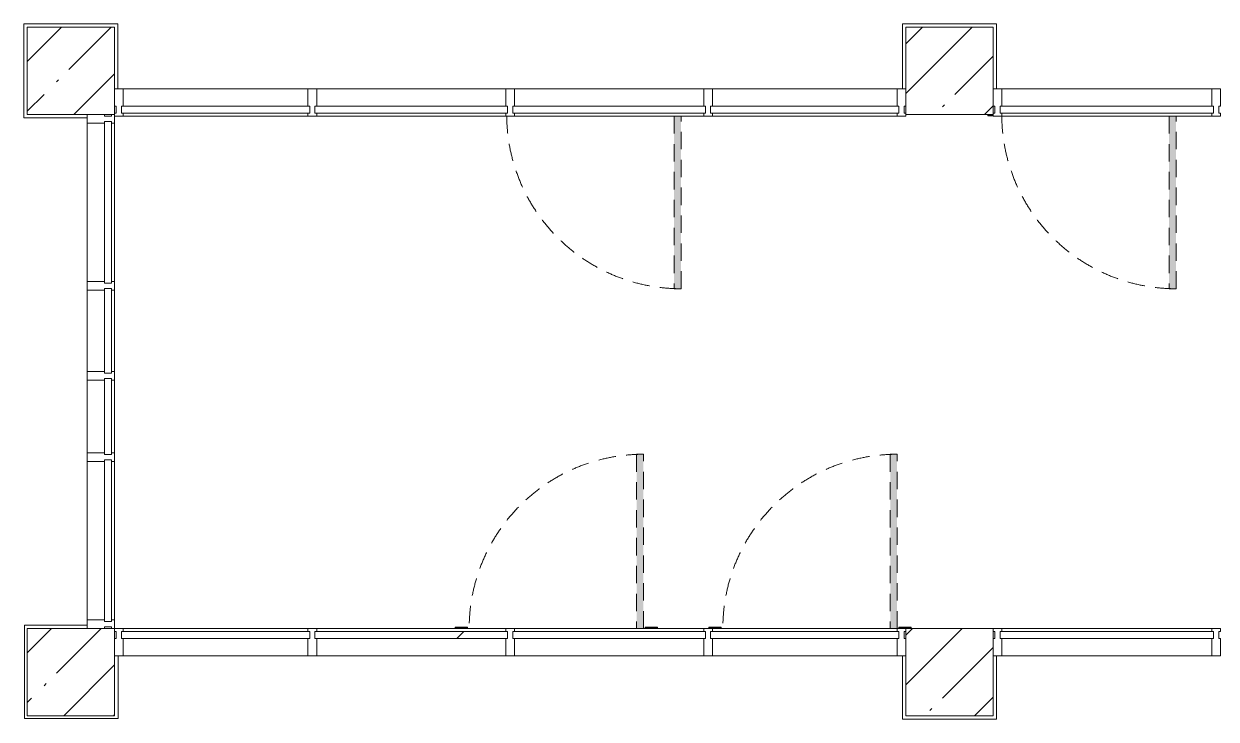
# Model space of a CAD drawing. Header units: millimetres. Extents: x -5524 to 188508, y -8553 to 29000.
# Drawn here: x 135018 to 141858, y 15130 to 19120 of the extents above; entities that cross this region are included whole.
import ezdxf

# ---------------------------------------------------------------- set-up
doc = ezdxf.new("R2010")
doc.units = ezdxf.units.MM
doc.linetypes.add('200_ШТРИХ__ш1_п0_6_', pattern=[160, 100, -60])
for name, color, linetype, lineweight in [('A-DETL-MBND-1', 7, '200_ШТРИХ__ш1_п0_6_', 9), ('A-GLAZ-CURT-2', 7, 'Continuous', 5), ('A-GLAZ-CWMG-2', 7, 'Continuous', 5), ('S-COLS-2', 7, 'Continuous', 5)]:
    doc.layers.add(name, color=color, linetype=linetype, lineweight=lineweight)
doc.layers.add('A-FLOR-2', color=7, linetype='Continuous', lineweight=5, true_color=0xaaaaaa)

# ---------------------------------------------------------------- blocks, each defined once
blk = doc.blocks.new('110_Дверь_СКБ_1Ст_Внутренняя1 - Д-4 1100x2100h_су мгн-V70-3_6_1_птичка')
at = {"layer": 'A-DETL-MBND-1'}
for points in [[(-447.5, 1100), (-487.5, 1100), (-487.5, 110), (-447.5, 110), (-447.5, 536.4)], [(562.5, 108), (562.5, 100), (592.5, 100), (592.5, 108)]]:
    blk.add_hatch(color=256, dxfattribs=at).paths.add_polyline_path(points)
for p, q in [((-487.5, 1100), (-487.5, 110)), ((-447.5, 1100), (-487.5, 1100)), ((-447.5, 110), (-447.5, 1100)), ((592.5, 108), (562.5, 108)), ((592.5, 100), (592.5, 108))]:
    blk.add_line(p, q, dxfattribs=at)
blk.add_arc((-487.5, 100), 1000, 0.57956, 90, dxfattribs=at)
blk = doc.blocks.new('110_Дверь_СКБ_1Ст_Внутренняя1 - Д-4 1100x2100h_су мгн-V71-3_6_1_птичка')
at = {"layer": 'A-DETL-MBND-1'}
blk.add_hatch(color=256, dxfattribs=at).paths.add_polyline_path([(-447.5, 1100), (-487.5, 1100), (-487.5, 110), (-447.5, 110), (-447.5, 536.4)])
for p, q in [((-487.5, 1100), (-487.5, 110)), ((-447.5, 1100), (-487.5, 1100)), ((-447.5, 110), (-447.5, 1100))]:
    blk.add_line(p, q, dxfattribs=at)
blk.add_arc((-487.5, 100), 1000, 0.57956, 90, dxfattribs=at)
blk = doc.blocks.new('BSC_Колонна _Прямоугольная - 500х500-V87-3_6_1_птичка')
at = {"layer": 'S-COLS-2'}
h = blk.add_hatch(dxfattribs=at)
h.set_pattern_fill('FP_102', color=256, style=0, pattern_type=2)
h.set_pattern_definition([(45, (-73790, -15400), (-285.1231, 285.1231), []), (45, (-73504.88, -15400), (-285.1231, 285.1231), [504.031, -100.806, 16.764, -84.042])])
h.paths.add_polyline_path([(-250, -250), (250, -250), (250, 250), (-250, 250)])
for p, q in [((250, 250), (-250, 250)), ((-250, 250), (-250, -250)), ((250, -250), (250, 250)), ((-250, -250), (250, -250))]:
    blk.add_line(p, q, dxfattribs=at)
blk = doc.blocks.new('BSC_Колонна _Прямоугольная - 500х500-V88-3_6_1_птичка')
at = {"layer": 'S-COLS-2'}
h = blk.add_hatch(dxfattribs=at)
h.set_pattern_fill('FP_103', color=256, style=0, pattern_type=2)
h.set_pattern_definition([(45, (-78830, -15400), (-285.1231, 285.1231), []), (45, (-78544.88, -15400), (-285.1231, 285.1231), [504.031, -100.806, 16.764, -84.042])])
h.paths.add_polyline_path([(250, -250), (250, 250), (-250, 250), (-250, -250)])
for p, q in [((250, 250), (-250, 250)), ((-250, 250), (-250, -250)), ((250, -250), (250, 250)), ((-250, -250), (250, -250))]:
    blk.add_line(p, q, dxfattribs=at)
blk = doc.blocks.new('110_Дверь_СКБ_1Ст_Внутренняя1 - Д-4 _л_ 1100x2100h_су мгн-32399984-3_6_1_птичка')
at = {"layer": 'A-DETL-MBND-1'}
for points in [[(472.5, 40), (512.5, 40), (512.5, 1040), (472.5, 1040), (472.5, 108)], [(-547.5, 40), (-497.5, 40), (-497.5, 48), (-567.5, 48), (-567.5, 40), (-557.5, 40)], [(562.5, 40), (592.5, 40), (592.5, 48), (522.5, 48), (522.5, 40), (552.5, 40)]]:
    blk.add_hatch(color=256, dxfattribs=at).paths.add_polyline_path(points)
for p, q in [((512.5, 1040), (472.5, 1040)), ((472.5, 1040), (472.5, 40)), ((512.5, 40), (512.5, 1040)), ((-497.5, 48), (-567.5, 48)), ((-567.5, 48), (-567.5, 40)), ((-497.5, 40), (-497.5, 48)), ((592.5, 48), (522.5, 48)), ((522.5, 48), (522.5, 40)), ((592.5, 40), (592.5, 48))]:
    blk.add_line(p, q, dxfattribs=at)
blk.add_arc((512.5, 40), 1000, 90, 180, dxfattribs=at)
blk = doc.blocks.new('Системная панель - Стекло - 40мм-23562586-3_6_1_птичка')
at = {"layer": 'A-GLAZ-CURT-2'}
for p, q in [((464.2, 0), (-464.2, 0)), ((-464.2, 0), (-464.2, -40)), ((-464.2, -40), (464.2, -40)), ((464.2, -40), (464.2, 0))]:
    blk.add_line(p, q, dxfattribs=at)
blk = doc.blocks.new('Системная панель - Стекло - 40мм-24234994-3_6_1_птичка')
at = {"layer": 'A-GLAZ-CURT-2'}
for p, q in [((243.3, 0), (-243.3, 0)), ((-243.3, 0), (-243.3, -40)), ((243.3, -40), (243.3, 0)), ((-243.3, -40), (243.3, -40))]:
    blk.add_line(p, q, dxfattribs=at)
blk = doc.blocks.new('Прямоугольный импост - Импост структурный с накладкой - 160мм Темный-31239176-3_6_1_птичка')
at = {"layer": 'A-GLAZ-CWMG-2'}
for p, q in [((73883, 17641.7), (73883, 18550)), ((74040, 17641.7), (74040, 18550))]:
    blk.add_line(p, q, dxfattribs=at)
blk = doc.blocks.new('Прямоугольный импост - Импост структурный с накладкой - 160мм Темный-31239177-3_6_1_птичка')
at = {"layer": 'A-GLAZ-CWMG-2'}
for p, q in [((73883, 17125), (73883, 17591.7)), ((74040, 17125), (74040, 17591.7))]:
    blk.add_line(p, q, dxfattribs=at)
blk = doc.blocks.new('Прямоугольный импост - Импост структурный с накладкой - 160мм Темный-31239202-3_6_1_птичка')
at = {"layer": 'A-GLAZ-CWMG-2'}
for p, q in [((-50, 40), (-50, 140)), ((-50, 140), (0, 140)), ((-40, 40), (-50, 40)), ((-50, -17), (-50, 0)), ((-50, 0), (-40, 0)), ((-40, 0), (-40, 40)), ((-10, 40), (-10, 0)), ((0, 40), (-10, 40)), ((-10, 0), (0, 0)), ((0, -17), (-50, -17))]:
    blk.add_line(p, q, dxfattribs=at)
blk = doc.blocks.new('Прямоугольный импост - Импост структурный с накладкой - 160мм Темный-31239205-3_6_1_птичка')
at = {"layer": 'A-GLAZ-CWMG-2'}
for p, q in [((0, 140), (-50, 140)), ((-50, 140), (-50, 40)), ((-50, 40), (-40, 40)), ((-40, 0), (-50, 0)), ((-50, 0), (-50, -17)), ((-40, 40), (-40, 0)), ((-10, 0), (-10, 40)), ((-10, 40), (0, 40)), ((0, 0), (-10, 0)), ((-50, -17), (0, -17))]:
    blk.add_line(p, q, dxfattribs=at)
blk = doc.blocks.new('Прямоугольный импост - Импост структурный с накладкой - 160мм Темный-31239180-3_6_1_птичка')
at = {"layer": 'A-GLAZ-CWMG-2'}
for p, q in [((-25, 40), (-25, 140)), ((-25, 140), (25, 140)), ((25, 140), (25, 40)), ((-15, 40), (-25, 40)), ((-25, -17), (-25, 0)), ((-25, 0), (-15, 0)), ((-15, 0), (-15, 40)), ((15, 40), (15, 0)), ((25, 40), (15, 40)), ((15, 0), (25, 0)), ((25, 0), (25, -17)), ((25, -17), (-25, -17))]:
    blk.add_line(p, q, dxfattribs=at)
blk = doc.blocks.new('110_Дверь_СКБ_1Ст_Внутренняя1 - Д-5 _л_ 1100x2100h_су мгн EIW30-32897889-3_6_1_птичка')
at = {"layer": 'A-DETL-MBND-1'}
for points in [[(472.5, 40), (512.5, 40), (512.5, 1040), (472.5, 1040), (472.5, 239.7)], [(-567.5, 40), (-497.5, 40), (-497.5, 48), (-567.5, 48)], [(522.5, 40), (592.5, 40), (592.5, 48), (522.5, 48)]]:
    blk.add_hatch(color=256, dxfattribs=at).paths.add_polyline_path(points)
for p, q in [((512.5, 1040), (472.5, 1040)), ((472.5, 1040), (472.5, 40)), ((512.5, 40), (512.5, 1040)), ((-497.5, 48), (-567.5, 48)), ((-567.5, 48), (-567.5, 40)), ((-497.5, 40), (-497.5, 48)), ((592.5, 48), (522.5, 48)), ((522.5, 48), (522.5, 40)), ((592.5, 40), (592.5, 48))]:
    blk.add_line(p, q, dxfattribs=at)
blk.add_arc((512.5, 40), 1000, 90, 180, dxfattribs=at)
blk = doc.blocks.new('BSC_Колонна _Прямоугольная - 500х500-V116-3_6_1_птичка')
at = {"layer": 'S-COLS-2'}
h = blk.add_hatch(dxfattribs=at)
h.set_pattern_fill('FP_111', color=256, style=0, pattern_type=2)
h.set_pattern_definition([(45, (-73790, -18850), (-285.1231, 285.1231), []), (45, (-73504.88, -18850), (-285.1231, 285.1231), [504.031, -100.806, 16.764, -84.042])])
h.paths.add_polyline_path([(250, -250), (250, 250), (-250, 250), (-250, -250), (-144, -250)])
for p, q in [((250, 250), (-250, 250)), ((-250, 250), (-250, -250)), ((250, -250), (250, 250)), ((-250, -250), (250, -250))]:
    blk.add_line(p, q, dxfattribs=at)
blk = doc.blocks.new('BSC_Колонна _Прямоугольная - 500х500-V117-3_6_1_птичка')
at = {"layer": 'S-COLS-2'}
h = blk.add_hatch(dxfattribs=at)
h.set_pattern_fill('FP_112', color=256, style=0, pattern_type=2)
h.set_pattern_definition([(45, (-78830, -18850), (-285.1231, 285.1231), []), (45, (-78544.88, -18850), (-285.1231, 285.1231), [504.031, -100.806, 16.764, -84.042])])
h.paths.add_polyline_path([(250, -250), (250, 250), (-250, 250), (-250, -250)])
for p, q in [((250, 250), (-250, 250)), ((-250, 250), (-250, -250)), ((250, -250), (250, 250)), ((-250, -250), (250, -250))]:
    blk.add_line(p, q, dxfattribs=at)
blk = doc.blocks.new('Системная панель - Стекло - 40мм-24234969-3_6_1_птичка')
at = {"layer": 'A-GLAZ-CURT-2'}
for p, q in [((540, 40), (-540, 40)), ((-540, 40), (-540, 0)), ((-540, 0), (540, 0)), ((540, 0), (540, 40))]:
    blk.add_line(p, q, dxfattribs=at)
blk = doc.blocks.new('Прямоугольный импост - Импост структурный с накладкой - 160мм-23562401-3_6_1_птичка')
at = {"layer": 'A-GLAZ-CWMG-2'}
for p, q in [((75150, 18747), (74090, 18747)), ((75150, 18590), (74090, 18590))]:
    blk.add_line(p, q, dxfattribs=at)
blk = doc.blocks.new('Прямоугольный импост - Импост структурный с накладкой - 160мм-23618922-3_6_1_птичка')
at = {"layer": 'A-GLAZ-CWMG-2'}
for p, q in [((-50, 0), (-50, 17)), ((-50, 17), (0, 17)), ((-40, 0), (-50, 0)), ((-40, -40), (-40, 0)), ((0, 0), (-10, 0)), ((-10, 0), (-10, -40)), ((0, 17), (0, 7)), ((-50, -140), (-50, -40)), ((-50, -40), (-40, -40)), ((-10, -40), (0, -40)), ((0, -140), (-50, -140))]:
    blk.add_line(p, q, dxfattribs=at)
blk = doc.blocks.new('Прямоугольный импост - Импост структурный с накладкой - 160мм-23618923-3_6_1_птичка')
at = {"layer": 'A-GLAZ-CWMG-2'}
for p, q in [((0, 17), (-50, 17)), ((-50, 17), (-50, 0)), ((-50, 0), (-40, 0)), ((-40, 0), (-40, -40)), ((-10, -40), (-10, 0)), ((-10, 0), (0, 0)), ((0, 7), (0, 17)), ((-40, -40), (-50, -40)), ((-50, -40), (-50, -140)), ((0, -40), (-10, -40)), ((-50, -140), (0, -140))]:
    blk.add_line(p, q, dxfattribs=at)
blk = doc.blocks.new('Системная панель - Стекло - 40мм-24234970-3_6_1_птичка')
at = {"layer": 'A-GLAZ-CURT-2'}
h = blk.add_hatch(dxfattribs=at)
h.set_pattern_fill('FP_115', color=256, style=0, pattern_type=2)
h.set_pattern_definition([(45, (-77377.5, -18107), (-1414.214, 1414.214), [1000, -3000]), (45, (-78377.5, -18607), (-1414.214, 1414.214), [3000, -1000]), (45, (-76377.5, -19107), (-1414.214, 1414.214), [1000, -3000])])
h.paths.add_polyline_path([(552.5, 0), (552.5, 40), (-552.5, 40), (-552.5, 0), (497.2, 0)])
for p, q in [((552.5, 40), (-552.5, 40)), ((-552.5, 40), (-552.5, 0)), ((-552.5, 0), (552.5, 0)), ((552.5, 0), (552.5, 40))]:
    blk.add_line(p, q, dxfattribs=at)
blk = doc.blocks.new('Прямоугольный импост - Импост структурный с накладкой - 160мм-23562410-3_6_1_птичка')
at = {"layer": 'A-GLAZ-CWMG-2'}
for p, q in [((77420, 18747), (76335, 18747)), ((77420, 18590), (76335, 18590))]:
    blk.add_line(p, q, dxfattribs=at)
blk = doc.blocks.new('Прямоугольный импост - Импост структурный с накладкой - 160мм-23618920-3_6_1_птичка')
at = {"layer": 'A-GLAZ-CWMG-2'}
for p, q in [((-25, 0), (-25, 17)), ((-25, 17), (25, 17)), ((-15, 0), (-25, 0)), ((-15, -40), (-15, 0)), ((25, 0), (15, 0)), ((15, 0), (15, -40)), ((25, 17), (25, 0)), ((-25, -140), (-25, -40)), ((-25, -40), (-15, -40)), ((15, -40), (25, -40)), ((25, -40), (25, -140)), ((25, -140), (-25, -140))]:
    blk.add_line(p, q, dxfattribs=at)
blk = doc.blocks.new('Системная панель - Стекло - 40мм-30335137-3_6_1_птичка')
at = {"layer": 'A-GLAZ-CURT-2'}
for p, q in [((540, 0), (-540, 0)), ((-540, 0), (-540, -40)), ((540, -40), (540, 0)), ((-540, -40), (540, -40))]:
    blk.add_line(p, q, dxfattribs=at)
blk = doc.blocks.new('Прямоугольный импост - Импост структурный с накладкой - 160мм-23562329-3_6_1_птичка')
at = {"layer": 'A-GLAZ-CWMG-2'}
for p, q in [((75150, 15650), (74090, 15650)), ((75150, 15493), (74090, 15493))]:
    blk.add_line(p, q, dxfattribs=at)
blk = doc.blocks.new('Прямоугольный импост - Импост структурный с накладкой - 160мм-30335138-3_6_1_птичка')
at = {"layer": 'A-GLAZ-CWMG-2'}
for p, q in [((-50, 40), (-50, 140)), ((-50, 140), (0, 140)), ((-40, 40), (-50, 40)), ((-50, -17), (-50, 0)), ((-50, 0), (-40, 0)), ((-40, 0), (-40, 40)), ((-10, 40), (-10, 0)), ((0, 40), (-10, 40)), ((-10, 0), (0, 0)), ((0, -17), (-50, -17))]:
    blk.add_line(p, q, dxfattribs=at)
blk = doc.blocks.new('Прямоугольный импост - Импост структурный с накладкой - 160мм-30335139-3_6_1_птичка')
at = {"layer": 'A-GLAZ-CWMG-2'}
for p, q in [((0, 140), (-50, 140)), ((-50, 140), (-50, 40)), ((-50, 40), (-40, 40)), ((-40, 0), (-50, 0)), ((-50, 0), (-50, -17)), ((-40, 40), (-40, 0)), ((-10, 0), (-10, 40)), ((-10, 40), (0, 40)), ((0, 0), (-10, 0)), ((-50, -17), (0, -17))]:
    blk.add_line(p, q, dxfattribs=at)
blk = doc.blocks.new('Системная панель - Стекло - 40мм-30335140-3_6_1_птичка')
at = {"layer": 'A-GLAZ-CURT-2'}
h = blk.add_hatch(dxfattribs=at)
h.set_pattern_fill('FP_116', color=256, style=0, pattern_type=2)
h.set_pattern_definition([(45, (-77377.5, -15133), (-1414.214, 1414.214), [1000, -3000]), (45, (-78377.5, -15633), (-1414.214, 1414.214), [3000, -1000]), (45, (-76377.5, -16133), (-1414.214, 1414.214), [1000, -3000])])
h.paths.add_polyline_path([(552.5, -40), (552.5, 0), (-552.5, 0), (-552.5, -40), (497.2, -40)])
for p, q in [((552.5, 0), (-552.5, 0)), ((-552.5, 0), (-552.5, -40)), ((552.5, -40), (552.5, 0)), ((-552.5, -40), (552.5, -40))]:
    blk.add_line(p, q, dxfattribs=at)
blk = doc.blocks.new('Прямоугольный импост - Импост структурный с накладкой - 160мм-23562331-3_6_1_птичка')
at = {"layer": 'A-GLAZ-CWMG-2'}
for p, q in [((77420, 15650), (76335, 15650)), ((77420, 15493), (76335, 15493))]:
    blk.add_line(p, q, dxfattribs=at)
blk = doc.blocks.new('Прямоугольный импост - Импост структурный с накладкой - 160мм-30335135-3_6_1_птичка')
at = {"layer": 'A-GLAZ-CWMG-2'}
for p, q in [((-25, 40), (-25, 140)), ((-25, 140), (25, 140)), ((25, 140), (25, 40)), ((-15, 40), (-25, 40)), ((-25, -17), (-25, 0)), ((-25, 0), (-15, 0)), ((-15, 0), (-15, 40)), ((15, 40), (15, 0)), ((25, 40), (15, 40)), ((15, 0), (25, 0)), ((25, 0), (25, -17)), ((25, -17), (-25, -17))]:
    blk.add_line(p, q, dxfattribs=at)
blk = doc.blocks.new('Системная панель - Стекло - 40мм-30335156-3_6_1_птичка')
at = {"layer": 'A-GLAZ-CURT-2'}
h = blk.add_hatch(dxfattribs=at)
h.set_pattern_fill('FP_117', color=256, style=0, pattern_type=2)
h.set_pattern_definition([(45, (-80232.5, -15133), (-1414.214, 1414.214), [1000, -3000]), (45, (-81232.5, -15633), (-1414.214, 1414.214), [3000, -1000]), (45, (-79232.5, -16133), (-1414.214, 1414.214), [1000, -3000])])
h.paths.add_polyline_path([(612.5, -40), (612.5, 0), (-612.5, 0), (-612.5, -40), (-493.4, -40)])
for p, q in [((612.5, 0), (-612.5, 0)), ((-612.5, 0), (-612.5, -40)), ((-612.5, -40), (612.5, -40)), ((612.5, -40), (612.5, 0))]:
    blk.add_line(p, q, dxfattribs=at)
blk = doc.blocks.new('Прямоугольный импост - Импост структурный с накладкой - 160мм-23562106-3_6_1_птичка')
at = {"layer": 'A-GLAZ-CWMG-2'}
for p, q in [((80335, 15650), (79130, 15650)), ((80335, 15493), (79130, 15493))]:
    blk.add_line(p, q, dxfattribs=at)
blk = doc.blocks.new('Системная панель - Стекло - 40мм-23618921-3_6_1_птичка')
at = {"layer": 'A-GLAZ-CURT-2'}
h = blk.add_hatch(dxfattribs=at)
h.set_pattern_fill('FP_119', color=256, style=0, pattern_type=2)
h.set_pattern_definition([(45, (-80232.5, -18107), (-1414.214, 1414.214), [1000, -3000]), (45, (-81232.5, -18607), (-1414.214, 1414.214), [3000, -1000]), (45, (-79232.5, -19107), (-1414.214, 1414.214), [1000, -3000])])
h.paths.add_polyline_path([(612.5, 0), (612.5, 40), (-612.5, 40), (-612.5, 0), (-493.4, 0)])
for p, q in [((612.5, 40), (-612.5, 40)), ((-612.5, 40), (-612.5, 0)), ((612.5, 0), (612.5, 40)), ((-612.5, 0), (612.5, 0))]:
    blk.add_line(p, q, dxfattribs=at)
blk = doc.blocks.new('Прямоугольный импост - Импост структурный с накладкой - 160мм-23562040-3_6_1_птичка')
at = {"layer": 'A-GLAZ-CWMG-2'}
for p, q in [((80335, 18747), (79130, 18747)), ((80335, 18590), (79130, 18590))]:
    blk.add_line(p, q, dxfattribs=at)
blk = doc.blocks.new('Прямоугольный импост - Импост структурный с накладкой - 160мм-30335136-3_6_1_птичка')
at = {"layer": 'A-GLAZ-CWMG-2'}
for p, q in [((-25, 40), (-25, 140)), ((-25, 140), (25, 140)), ((25, 140), (25, 40)), ((-15, 40), (-25, 40)), ((-25, -17), (-25, 0)), ((-25, 0), (-15, 0)), ((-15, 0), (-15, 40)), ((15, 40), (15, 0)), ((25, 40), (15, 40)), ((15, 0), (25, 0)), ((25, 0), (25, -17)), ((25, -17), (-25, -17))]:
    blk.add_line(p, q, dxfattribs=at)
blk = doc.blocks.new('Системная панель - Стекло - 40мм-V141-3_6_1_птичка')
at = {"layer": 'A-GLAZ-CURT-2'}
for p, q in [((552.5, 40), (-552.5, 40)), ((-552.5, 40), (-552.5, 0)), ((-552.5, 0), (552.5, 0)), ((552.5, 0), (552.5, 40))]:
    blk.add_line(p, q, dxfattribs=at)
blk = doc.blocks.new('Системная панель - Стекло - 40мм-V142-3_6_1_птичка')
at = {"layer": 'A-GLAZ-CURT-2'}
h = blk.add_hatch(dxfattribs=at)
h.set_pattern_fill('FP_140', color=256, style=0, pattern_type=2)
h.set_pattern_definition([(45, (-76242.5, -15133), (-1414.214, 1414.214), [1000, -3000]), (45, (-77242.5, -15633), (-1414.214, 1414.214), [3000, -1000]), (45, (-75242.5, -16133), (-1414.214, 1414.214), [1000, -3000])])
h.paths.add_polyline_path([(552.5, -40), (552.5, 0), (-552.5, 0), (-552.5, -40), (-232.2, -40)])
for p, q in [((552.5, 0), (-552.5, 0)), ((-552.5, 0), (-552.5, -40)), ((552.5, -40), (552.5, 0)), ((-552.5, -40), (552.5, -40))]:
    blk.add_line(p, q, dxfattribs=at)
blk = doc.blocks.new('Прямоугольный импост - Импост структурный с накладкой - 160мм-23562332-3_6_1_птичка')
at = {"layer": 'A-GLAZ-CWMG-2'}
for p, q in [((76285, 15650), (75200, 15650)), ((76285, 15493), (75200, 15493))]:
    blk.add_line(p, q, dxfattribs=at)
blk = doc.blocks.new('Системная панель - Стекло - 40мм-V143-3_6_1_птичка')
at = {"layer": 'A-GLAZ-CURT-2'}
for p, q in [((540, 0), (-540, 0)), ((-540, 0), (-540, -40)), ((540, -40), (540, 0)), ((-540, -40), (540, -40))]:
    blk.add_line(p, q, dxfattribs=at)
blk = doc.blocks.new('Прямоугольный импост - Импост структурный с накладкой - 160мм-23562335-3_6_1_птичка')
at = {"layer": 'A-GLAZ-CWMG-2'}
for p, q in [((78530, 15650), (77470, 15650)), ((78530, 15493), (77470, 15493))]:
    blk.add_line(p, q, dxfattribs=at)
blk = doc.blocks.new('Системная панель - Стекло - 40мм-V144-3_6_1_птичка')
at = {"layer": 'A-GLAZ-CURT-2'}
for p, q in [((540, 40), (-540, 40)), ((-540, 40), (-540, 0)), ((-540, 0), (540, 0)), ((540, 0), (540, 40))]:
    blk.add_line(p, q, dxfattribs=at)
blk = doc.blocks.new('Системная панель - Стекло - 40мм-23562590-3_6_1_птичка')
at = {"layer": 'A-GLAZ-CURT-2'}
h = blk.add_hatch(dxfattribs=at)
h.set_pattern_fill('FP_141', color=256, style=0, pattern_type=2)
h.set_pattern_definition([(135, (15654.2, -74523), (-1414.214, -1414.214), [1000, -3000]), (135, (16154.2, -75523), (-1414.214, -1414.214), [3000, -1000]), (135, (16654.2, -73523), (-1414.214, -1414.214), [1000, -3000])])
h.paths.add_polyline_path([(464.2, 0), (-464.2, 0), (-464.2, -40), (464.2, -40)])
for p, q in [((464.2, 0), (-464.2, 0)), ((-464.2, 0), (-464.2, -40)), ((464.2, -40), (464.2, 0)), ((-464.2, -40), (464.2, -40))]:
    blk.add_line(p, q, dxfattribs=at)
blk = doc.blocks.new('Системная панель - Стекло - 40мм-24234995-3_6_1_птичка')
at = {"layer": 'A-GLAZ-CURT-2'}
for p, q in [((218.3, 0), (-218.3, 0)), ((-218.3, 0), (-218.3, -40)), ((218.3, -40), (218.3, 0)), ((-218.3, -40), (218.3, -40))]:
    blk.add_line(p, q, dxfattribs=at)
blk = doc.blocks.new('Прямоугольный импост - Импост структурный с накладкой - 160мм Темный-31239183-3_6_1_птичка')
at = {"layer": 'A-GLAZ-CWMG-2'}
for p, q in [((73883, 16658.3), (73883, 17075)), ((74040, 16658.3), (74040, 17075))]:
    blk.add_line(p, q, dxfattribs=at)

msp = doc.modelspace()

# ---------------------------------------------------------------- linework, layer by layer
at = {"layer": 'A-FLOR-2'}
for p, q in [((135018, 18580), (135018, 19120)), ((135018, 19120), (135558, 19120)), ((135558, 19120), (135558, 18747)), ((140058, 18747), (140058, 19120)), ((140058, 19120), (140598, 19120)), ((140598, 19120), (140598, 18747)), ((135381, 18580), (135018, 18580)), ((135021, 15133), (135021, 15670)), ((135021, 15670), (135381, 15670)), ((135559, 15493), (135559, 15133)), ((140058, 15130), (140058, 15493)), ((140598, 15493), (140598, 15130)), ((135559, 15133), (135021, 15133)), ((140598, 15130), (140058, 15130))]:
    msp.add_line(p, q, dxfattribs=at)

# ---------------------------------------------------------------- block references
at = {"layer": 'A-DETL-MBND-1', "rotation": 180}
for name, p in [('110_Дверь_СКБ_1Ст_Внутренняя1 - Д-4 1100x2100h_су мгн-V71-3_6_1_птичка', (138300.5, 18700)), ('110_Дверь_СКБ_1Ст_Внутренняя1 - Д-4 1100x2100h_су мгн-V70-3_6_1_птичка', (141140.5, 18700))]:
    msp.add_blockref(name, p, dxfattribs=at)
at = {"layer": 'A-DETL-MBND-1'}
for name, p in [('110_Дверь_СКБ_1Ст_Внутренняя1 - Д-5 _л_ 1100x2100h_су мгн EIW30-32897889-3_6_1_птичка', (138060.3, 15610)), ('110_Дверь_СКБ_1Ст_Внутренняя1 - Д-4 _л_ 1100x2100h_су мгн-32399984-3_6_1_птичка', (139515.5, 15610))]:
    msp.add_blockref(name, p, dxfattribs=at)
at = {"layer": 'A-GLAZ-CURT-2'}
for name, p in [('Системная панель - Стекло - 40мм-24234969-3_6_1_птичка', (136118, 18607)), ('Системная панель - Стекло - 40мм-V141-3_6_1_птичка', (137240.5, 18607)), ('Системная панель - Стекло - 40мм-24234970-3_6_1_птичка', (138375.5, 18607)), ('Системная панель - Стекло - 40мм-V144-3_6_1_птичка', (139498, 18607)), ('Системная панель - Стекло - 40мм-23618921-3_6_1_птичка', (141230.5, 18607)), ('Системная панель - Стекло - 40мм-30335137-3_6_1_птичка', (136118, 15633)), ('Системная панель - Стекло - 40мм-V142-3_6_1_птичка', (137240.5, 15633)), ('Системная панель - Стекло - 40мм-30335140-3_6_1_птичка', (138375.5, 15633)), ('Системная панель - Стекло - 40мм-V143-3_6_1_птичка', (139498, 15633)), ('Системная панель - Стекло - 40мм-30335156-3_6_1_птичка', (141230.5, 15633))]:
    msp.add_blockref(name, p, dxfattribs=at)
at = {"layer": 'A-GLAZ-CURT-2', "rotation": 269.9999999999998}
for name, p in [('Системная панель - Стекло - 40мм-23562586-3_6_1_птичка', (135521, 18095.8)), ('Системная панель - Стекло - 40мм-24234994-3_6_1_птичка', (135521, 17358.3)), ('Системная панель - Стекло - 40мм-24234995-3_6_1_птичка', (135521, 16866.7)), ('Системная панель - Стекло - 40мм-23562590-3_6_1_птичка', (135521, 16154.2))]:
    msp.add_blockref(name, p, dxfattribs=at)
at = {"layer": 'A-GLAZ-CWMG-2'}
for name, p, rotation in [('Прямоугольный импост - Импост структурный с накладкой - 160мм-23618923-3_6_1_птичка', (135538, 18607), 180), ('Прямоугольный импост - Импост структурный с накладкой - 160мм-23618923-3_6_1_птичка', (140578, 18607), 180), ('Прямоугольный импост - Импост структурный с накладкой - 160мм Темный-31239205-3_6_1_птичка', (135521, 18600), 89.99999999999984), ('Прямоугольный импост - Импост структурный с накладкой - 160мм-30335139-3_6_1_птичка', (135538, 15633), 180), ('Прямоугольный импост - Импост структурный с накладкой - 160мм-30335139-3_6_1_птичка', (140578, 15633), 180)]:
    msp.add_blockref(name, p, dxfattribs=dict(at, rotation=rotation))
for name, p in [('Прямоугольный импост - Импост структурный с накладкой - 160мм-23562401-3_6_1_птичка', (61498, 0)), ('Прямоугольный импост - Импост структурный с накладкой - 160мм-23562410-3_6_1_птичка', (60363, 0)), ('Прямоугольный импост - Импост структурный с накладкой - 160мм-23562410-3_6_1_птичка', (61498, 0)), ('Прямоугольный импост - Импост структурный с накладкой - 160мм-23562401-3_6_1_птичка', (64878, 0)), ('Прямоугольный импост - Импост структурный с накладкой - 160мм-23562040-3_6_1_птичка', (61498, 0)), ('Прямоугольный импост - Импост структурный с накладкой - 160мм Темный-31239176-3_6_1_птичка', (61498, 0)), ('Прямоугольный импост - Импост структурный с накладкой - 160мм Темный-31239177-3_6_1_птичка', (61498, 0)), ('Прямоугольный импост - Импост структурный с накладкой - 160мм Темный-31239183-3_6_1_птичка', (61498, 0)), ('Прямоугольный импост - Импост структурный с накладкой - 160мм Темный-31239176-3_6_1_птичка', (61498, -1941.7)), ('Прямоугольный импост - Импост структурный с накладкой - 160мм-23562329-3_6_1_птичка', (61498, 0)), ('Прямоугольный импост - Импост структурный с накладкой - 160мм-23562332-3_6_1_птичка', (61498, 0)), ('Прямоугольный импост - Импост структурный с накладкой - 160мм-23562331-3_6_1_птичка', (61498, 0)), ('Прямоугольный импост - Импост структурный с накладкой - 160мм-23562335-3_6_1_птичка', (61498, 0)), ('Прямоугольный импост - Импост структурный с накладкой - 160мм-23562106-3_6_1_птичка', (61498, 0))]:
    msp.add_blockref(name, p, dxfattribs=at)
at = {"layer": 'A-GLAZ-CWMG-2', "extrusion": (0, 0, -1)}
for name, p, rotation in [('Прямоугольный импост - Импост структурный с накладкой - 160мм-23618920-3_6_1_птичка', (-136673, 18607), 180), ('Прямоугольный импост - Импост структурный с накладкой - 160мм-23618920-3_6_1_птичка', (-137808, 18607), 180), ('Прямоугольный импост - Импост структурный с накладкой - 160мм-23618920-3_6_1_птичка', (-138943, 18607), 180), ('Прямоугольный импост - Импост структурный с накладкой - 160мм-23618922-3_6_1_птичка', (-140078, 18607), 180), ('Прямоугольный импост - Импост структурный с накладкой - 160мм-23618920-3_6_1_птичка', (-141858, 18607), 180), ('Прямоугольный импост - Импост структурный с накладкой - 160мм Темный-31239180-3_6_1_птичка', (-135521, 17616.7), 270.0000000000002), ('Прямоугольный импост - Импост структурный с накладкой - 160мм Темный-31239180-3_6_1_птичка', (-135521, 17100), 270.0000000000002), ('Прямоугольный импост - Импост структурный с накладкой - 160мм Темный-31239180-3_6_1_птичка', (-135521, 16633.3), 270.0000000000002), ('Прямоугольный импост - Импост структурный с накладкой - 160мм Темный-31239202-3_6_1_птичка', (-135521, 15650), 270.0000000000002), ('Прямоугольный импост - Импост структурный с накладкой - 160мм-30335136-3_6_1_птичка', (-136673, 15633), 180), ('Прямоугольный импост - Импост структурный с накладкой - 160мм-30335135-3_6_1_птичка', (-137808, 15633), 180), ('Прямоугольный импост - Импост структурный с накладкой - 160мм-30335136-3_6_1_птичка', (-138943, 15633), 180), ('Прямоугольный импост - Импост структурный с накладкой - 160мм-30335138-3_6_1_птичка', (-140078, 15633), 180), ('Прямоугольный импост - Импост структурный с накладкой - 160мм-30335136-3_6_1_птичка', (-141858, 15633), 180)]:
    msp.add_blockref(name, p, dxfattribs=dict(at, rotation=rotation))
at = {"layer": 'S-COLS-2'}
for name, p in [('BSC_Колонна _Прямоугольная - 500х500-V116-3_6_1_птичка', (135288, 18850)), ('BSC_Колонна _Прямоугольная - 500х500-V117-3_6_1_птичка', (140328, 18850)), ('BSC_Колонна _Прямоугольная - 500х500-V87-3_6_1_птичка', (135288, 15400)), ('BSC_Колонна _Прямоугольная - 500х500-V88-3_6_1_птичка', (140328, 15400))]:
    msp.add_blockref(name, p, dxfattribs=at)

doc.saveas('drawing.dxf')
